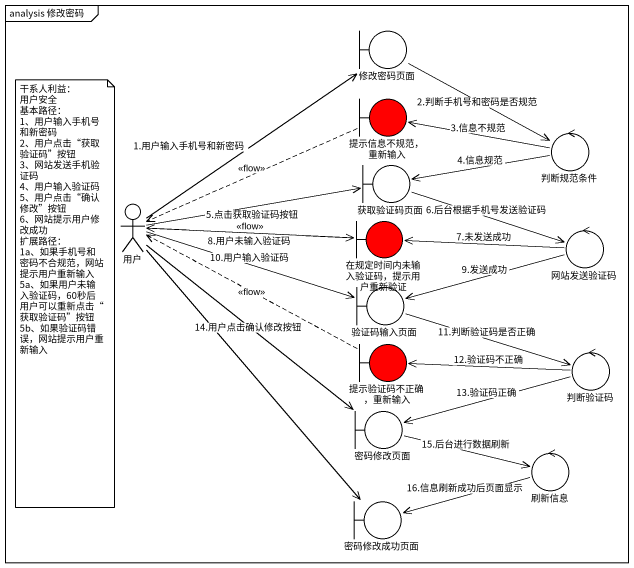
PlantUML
@startuml
mainframe analysis 修改密码
boundary 修改密码页面
boundary "提示信息不规范，重新输入" as 提示信息不规范_重新输入 #FF0000
control 判断规范条件
boundary 获取验证码页面
actor 用户
boundary "在规定时间内未输入验证码，提示用户重新验证" as 在规定时间内未输入验证码_提示用户重新验证 #FF0000
control 网站发送验证码
boundary 验证码输入页面
boundary "提示验证码不正确，重新输入" as 提示验证码不正确_重新输入 #FF0000
control 判断验证码
boundary 密码修改页面
control 刷新信息
boundary 密码修改成功页面
修改密码页面 -right-> 判断规范条件 : 2.判断手机号和密码是否规范
提示信息不规范_重新输入 .left.> 用户 : <<flow>>
判断规范条件 -left-> 提示信息不规范_重新输入 : 3.信息不规范
判断规范条件 -left-> 获取验证码页面 : 4.信息规范
获取验证码页面 -right-> 网站发送验证码 : 6.后台根据手机号发送验证码
用户 -up-> 修改密码页面 : 1.用户输入手机号和新密码
用户 -right-> 获取验证码页面 : 5.点击获取验证码按钮
用户 -right-> 在规定时间内未输入验证码_提示用户重新验证 : 8.用户未输入验证码
用户 -right-> 验证码输入页面 : 10.用户输入验证码
用户 --> 密码修改页面 : 14.用户点击确认修改按钮
用户 --> 密码修改成功页面
在规定时间内未输入验证码_提示用户重新验证 .left.> 用户 : <<flow>>
网站发送验证码 -left-> 在规定时间内未输入验证码_提示用户重新验证 : 7.未发送成功
网站发送验证码 -left-> 验证码输入页面 : 9.发送成功
验证码输入页面 -right-> 判断验证码 : 11.判断验证码是否正确
提示验证码不正确_重新输入 .left.> 用户 : <<flow>>
判断验证码 -left-> 提示验证码不正确_重新输入 : 12.验证码不正确
判断验证码 -left-> 密码修改页面 : 13.验证码正确
密码修改页面 -right-> 刷新信息 : 15.后台进行数据刷新
刷新信息 -left-> 密码修改成功页面 : 16.信息刷新成功后页面显示
note as N1
  干系人利益：
  用户安全
  基本路径：
  1、用户输入手机号和新密码
  2、用户点击“获取验证码”按钮
  3、网站发送手机验证码
  4、用户输入验证码
  5、用户点击“确认修改”按钮
  6、网站提示用户修改成功
  扩展路径：
  1a、如果手机号和密码不合规范，网站提示用户重新输入
  5a、如果用户未输入验证码，60秒后用户可以重新点击“获取验证码”按钮
  5b、如果验证码错误，网站提示用户重新输入
end note
@enduml
